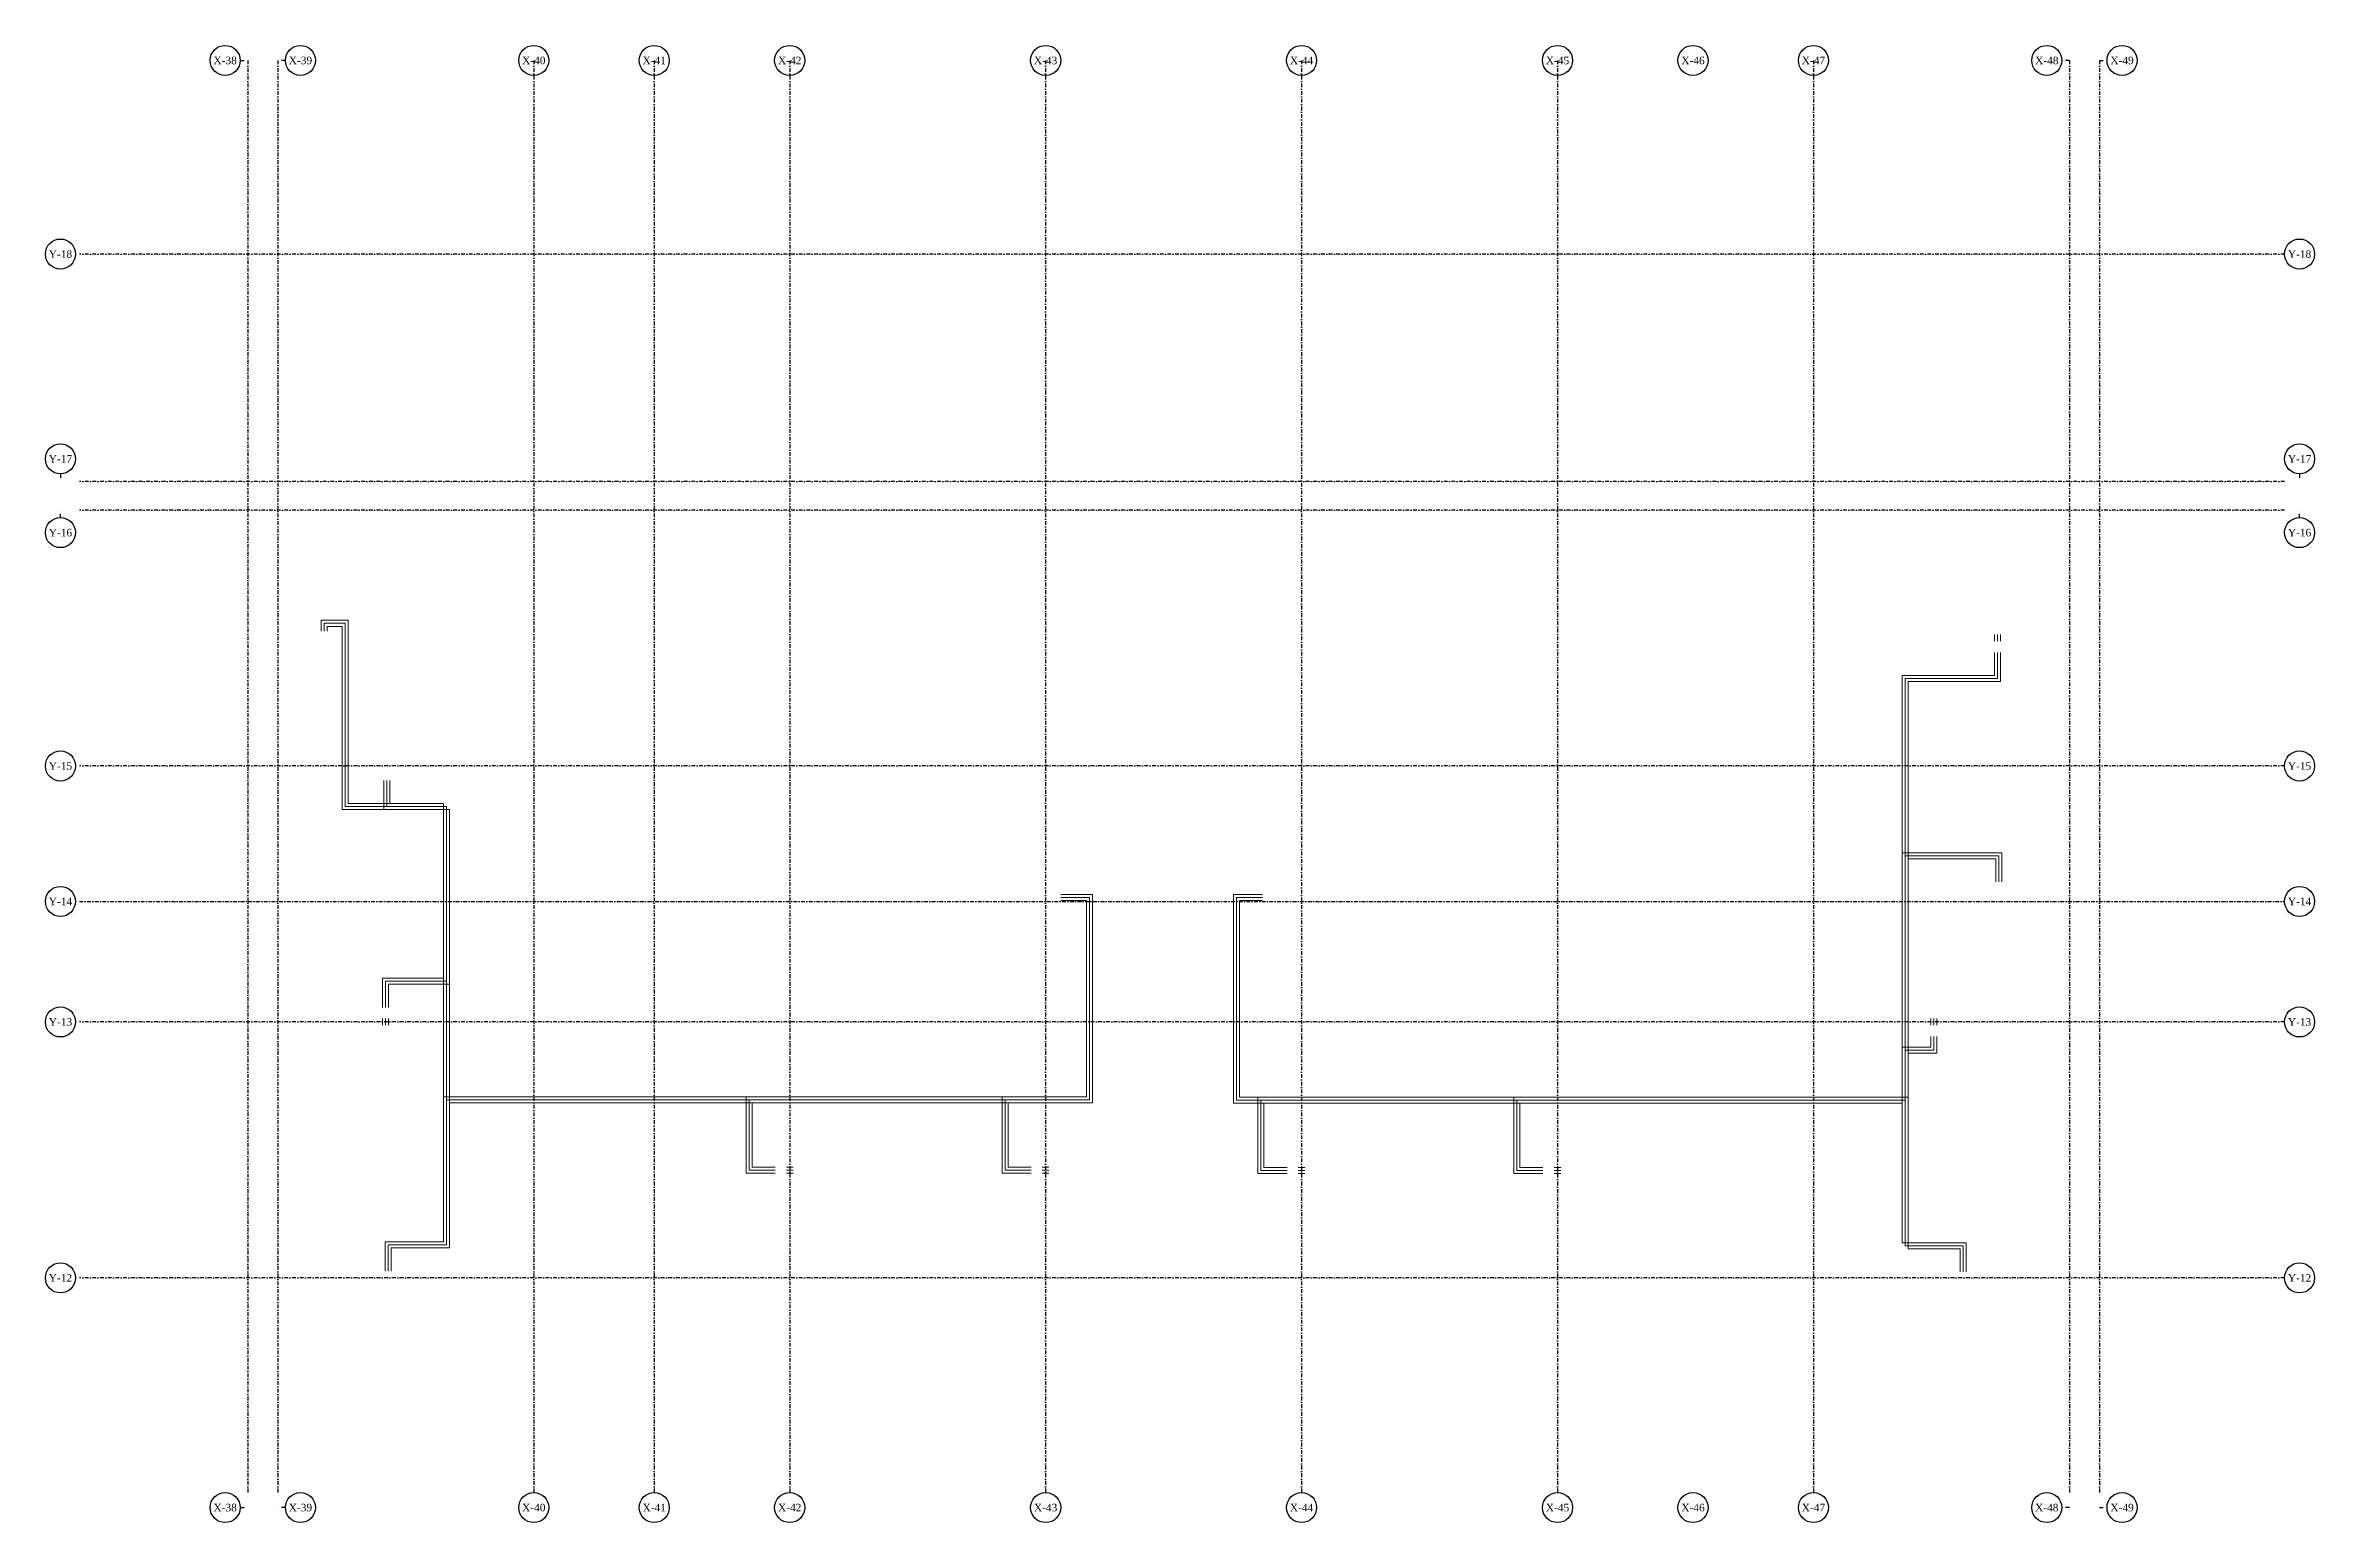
# Model space of a CAD drawing. Header units: inches. Extents: x -772 to 6765, y -813 to 4093.
import ezdxf
from ezdxf.enums import TextEntityAlignment as Align
from ezdxf.lldxf.tags import DXFTag

# ---------------------------------------------------------------- set-up
doc = ezdxf.new("R2010")
doc.units = ezdxf.units.IN
doc.header["$MEASUREMENT"] = 0
doc.linetypes.add('DASHDOT', pattern=[25.4, 12.7, -6.35, 0, -6.35])
for name, color, linetype, lineweight in [('Air4', 5, 'MA4_LINE', 0), ('O2', 1, 'O2_LINE', 0), ('Rev 22', 1, 'Continuous', 30), ('VAC', 3, 'VAC_LINE', 0)]:
    doc.layers.add(name, color=color, linetype=linetype, lineweight=lineweight)
for name, color, linetype in [('H_STR_Aks', 250, 'DASHDOT'), ('H_STR_AksCemberi', 106, 'Continuous'), ('H_STR_AksYazi', 91, 'Continuous')]:
    doc.layers.add(name, color=color, linetype=linetype)
doc.styles.add('HG', font='times.ttf')
doc.styles.get("Standard").update_dxf_attribs({"font": 'arial.ttf'})
tags = doc.linetypes.add('MA4_LINE', pattern='A,80.7,-7.08,["MA4",Standard,S=5.54,R=0,X=-5.54,Y=-2.77],-11.35', length=99.13).pattern_tags.tags
tags[6] = DXFTag(74, 10)
tags = doc.linetypes.add('O2_LINE', pattern='A,80.7,-7.08,["O2",Standard,S=5.54,R=0,X=-5.54,Y=-2.77],-11.35', length=99.13).pattern_tags.tags
tags[6] = DXFTag(74, 10)
tags = doc.linetypes.add('VAC_LINE', pattern='A,80.7,-7.08,["VAC",Standard,S=5.54,R=0,X=-5.54,Y=-2.77],-11.35', length=99.13).pattern_tags.tags
tags[6] = DXFTag(74, 10)

# ---------------------------------------------------------------- blocks, each defined once
blk = doc.blocks.new('MG')
at = {"layer": 'Air4', "extrusion": (1.76983e-07, 1.44197e-07, 1)}
blk.add_line((19423.7, 9013.7, 0), (19493.4, 9013.7, 0), dxfattribs=at)
blk.add_line((19423.7, 9013.7, 0), (19493.4, 9013.7, 0), dxfattribs=at)
at = {"layer": 'Air4', "extrusion": (-1.44197e-07, 1.76983e-07, 1)}
blk.add_line((19423.7, 8987.6, 0), (19423.7, 9013.7, 0), dxfattribs=at)
blk.add_line((19423.7, 8987.6, 0), (19423.7, 9013.7, 0), dxfattribs=at)
at = {"layer": 'Air4', "extrusion": (-1.44195e-07, 1.76985e-07, 1)}
for p, q in [((19493.4, 8404.9, 0), (19493.4, 9013.7, 0)), ((19493.4, 8404.9, 0), (19493.4, 9013.7, 0)), ((24674.7, 6946.5), (24674.7, 8830.1)), ((24674.7, 6946.5), (24674.7, 8830.1)), ((24986, 8154.7), (24986, 8241.4, 0)), ((24986, 8154.7), (24986, 8241.4, 0)), ((22454.1, 8016.8), (22454.1, 8103.3)), ((22454.1, 8016.8), (22454.1, 8103.3)), ((22454.1, 7429.7), (22454.1, 8016.8)), ((22454.1, 7429.7), (22454.1, 8016.8)), ((24867.3, 6859.9), (24867.3, 6946.5, 0)), ((24867.3, 6859.9), (24867.3, 6946.5, 0))]:
    blk.add_line(p, q, dxfattribs=at)
at = {"layer": 'Air4', "extrusion": (-1.44195e-07, -1.76985e-07, 1)}
for p, q in [((24981, 8976.1), (24981, 8954, 0)), ((24981, 8976.1), (24981, 8954, 0)), ((24981, 8916.8), (24981, 8830.1, 0)), ((24981, 8916.8), (24981, 8830.1, 0)), ((24769.5, 7701.3, 0), (24769.5, 7679.4, 0)), ((24769.5, 7701.3, 0), (24769.5, 7679.4, 0)), ((24769.5, 7642.1, 0), (24769.5, 7596, 0)), ((24769.5, 7642.1, 0), (24769.5, 7596, 0))]:
    blk.add_line(p, q, dxfattribs=at)
at = {"layer": 'Air4', "extrusion": (-1.76985e-07, 1.44195e-07, 1)}
for p, q in [((24981, 8830.1, 0), (24674.7, 8830.1, 0)), ((24981, 8830.1, 0), (24674.7, 8830.1, 0)), ((24769.5, 7596, 0), (24674.7, 7596, 0)), ((24769.5, 7596, 0), (24674.7, 7596, 0)), ((20921.8, 7197.6), (20835.1, 7197.6, 0)), ((20921.8, 7197.6), (20835.1, 7197.6, 0)), ((20981.1, 7197.6), (20959, 7197.6, 0)), ((20981.1, 7197.6), (20959, 7197.6, 0)), ((21771.8, 7197.6), (21685.1, 7197.6, 0)), ((21771.8, 7197.6), (21685.1, 7197.6, 0)), ((21831.1, 7197.6), (21809, 7197.6, 0)), ((21831.1, 7197.6), (21809, 7197.6, 0)), ((22621.8, 7196.5), (22535.1, 7196.5, 0)), ((22621.8, 7196.5), (22535.1, 7196.5, 0)), ((22681.1, 7196.5), (22659, 7196.5, 0)), ((22681.1, 7196.5), (22659, 7196.5, 0)), ((23471.8, 7196.5), (23385.1, 7196.5, 0)), ((23471.8, 7196.5), (23385.1, 7196.5, 0)), ((23531.1, 7196.5), (23509, 7196.5, 0)), ((23531.1, 7196.5), (23509, 7196.5, 0))]:
    blk.add_line(p, q, dxfattribs=at)
at = {"layer": 'Air4', "extrusion": (1.44195e-07, -1.76985e-07, 1)}
blk.add_line((19631.5, 8491.6), (19631.5, 8404.9, 0), dxfattribs=at)
blk.add_line((19631.5, 8491.6), (19631.5, 8404.9, 0), dxfattribs=at)
at = {"layer": 'Air4', "extrusion": (1.76985e-07, 1.44195e-07, 1)}
blk.add_line((19493.4, 8404.9, 0), (19830.1, 8404.9, 0), dxfattribs=at)
blk.add_line((19493.4, 8404.9, 0), (19830.1, 8404.9, 0), dxfattribs=at)
at = {"layer": 'Air4', "extrusion": (1.44195e-07, 1.76985e-07, 1)}
for p, q in [((19830.1, 6949.4, 0), (19830.1, 8404.9, 0)), ((19830.1, 6949.4, 0), (19830.1, 8404.9, 0)), ((21965.9, 8016.8), (21965.9, 8103.3)), ((21965.9, 8016.8), (21965.9, 8103.3)), ((21965.9, 7430.8), (21965.9, 8016.8)), ((21965.9, 7430.8), (21965.9, 8016.8)), ((19627.7, 7738.4), (19627.7, 7825.1, 0)), ((19627.7, 7738.4), (19627.7, 7825.1, 0)), ((19627.7, 7679.2), (19627.7, 7701.2, 0)), ((19627.7, 7679.2), (19627.7, 7701.2, 0)), ((20835.1, 7197.6, 0), (20835.1, 7430.8, 0)), ((20835.1, 7197.6, 0), (20835.1, 7430.8, 0)), ((21685.1, 7197.6, 0), (21685.1, 7430.8, 0)), ((21685.1, 7197.6, 0), (21685.1, 7430.8, 0)), ((22535.1, 7196.5, 0), (22535.1, 7429.7, 0)), ((22535.1, 7196.5, 0), (22535.1, 7429.7, 0)), ((23385.1, 7196.5, 0), (23385.1, 7429.7, 0)), ((23385.1, 7196.5, 0), (23385.1, 7429.7, 0)), ((19636.5, 6862.7), (19636.5, 6949.4, 0)), ((19636.5, 6862.7), (19636.5, 6949.4, 0))]:
    blk.add_line(p, q, dxfattribs=at)
at = {"layer": 'Air4', "extrusion": (-1.76985e-07, -1.44195e-07, 1)}
for p, q in [((24986, 8241.4), (24674.7, 8241.4, 0)), ((24986, 8241.4), (24674.7, 8241.4, 0)), ((24674.7, 7429.7, 0), (22454.1, 7429.7, 0)), ((24674.7, 7429.7, 0), (22454.1, 7429.7, 0)), ((24867.3, 6946.5), (24674.7, 6946.5)), ((24867.3, 6946.5), (24674.7, 6946.5))]:
    blk.add_line(p, q, dxfattribs=at)
at = {"layer": 'Air4', "extrusion": (-1.76718e-07, 1.44522e-07, 1)}
for p, q in [((21870.2, 8103.3, 0), (21905.4, 8103.3, 0)), ((21870.2, 8103.3, 0), (21905.4, 8103.3, 0)), ((21905.4, 8103.3, 0), (21965.9, 8103.3)), ((21905.4, 8103.3, 0), (21965.9, 8103.3))]:
    blk.add_line(p, q, dxfattribs=at)
at = {"layer": 'Air4', "extrusion": (1.76718e-07, 1.44522e-07, 1)}
for p, q in [((22514.6, 8103.3, 0), (22454.1, 8103.3)), ((22514.6, 8103.3, 0), (22454.1, 8103.3)), ((22540.7, 8103.3, 0), (22514.6, 8103.3, 0)), ((22540.7, 8103.3, 0), (22514.6, 8103.3, 0))]:
    blk.add_line(p, q, dxfattribs=at)
at = {"layer": 'Air4', "extrusion": (1.76985e-07, -1.44195e-07, 1)}
for p, q in [((19627.7, 7825.1, 0), (19830.1, 7825.1, 0)), ((19627.7, 7825.1, 0), (19830.1, 7825.1, 0)), ((19830.1, 7430.8, 0), (21965.9, 7430.8, 0)), ((19830.1, 7430.8, 0), (21965.9, 7430.8, 0)), ((19636.5, 6949.4, 0), (19830.1, 6949.4, 0)), ((19636.5, 6949.4, 0), (19830.1, 6949.4, 0))]:
    blk.add_line(p, q, dxfattribs=at)
at = {"layer": 'O2', "extrusion": (-1.44197e-07, 1.76983e-07, 1)}
blk.add_line((19433.7, 8987.6, 0), (19433.7, 9003.7, 0), dxfattribs=at)
blk.add_line((19433.7, 8987.6, 0), (19433.7, 9003.7, 0), dxfattribs=at)
at = {"layer": 'O2', "extrusion": (1.76983e-07, 1.44197e-07, 1)}
blk.add_line((19433.7, 9003.7, 0), (19483.4, 9003.7, 0), dxfattribs=at)
blk.add_line((19433.7, 9003.7, 0), (19483.4, 9003.7, 0), dxfattribs=at)
at = {"layer": 'O2', "extrusion": (-1.44195e-07, 1.76985e-07, 1)}
for p, q in [((19483.4, 8394.9, 0), (19483.4, 9003.7, 0)), ((19483.4, 8394.9, 0), (19483.4, 9003.7, 0)), ((24664.7, 6956.5), (24664.7, 8840.1)), ((24664.7, 6956.5), (24664.7, 8840.1)), ((24996, 8154.7, 0), (24996, 8251.4, 0)), ((24996, 8154.7, 0), (24996, 8251.4, 0)), ((22444.1, 8016.8), (22444.1, 8113.3)), ((22444.1, 8016.8), (22444.1, 8113.3)), ((22444.1, 7419.7), (22444.1, 8016.8)), ((22444.1, 7419.7), (22444.1, 8016.8)), ((24877.3, 6859.9, 0), (24877.3, 6956.5, 0)), ((24877.3, 6859.9, 0), (24877.3, 6956.5, 0))]:
    blk.add_line(p, q, dxfattribs=at)
at = {"layer": 'O2', "extrusion": (-1.44195e-07, -1.76985e-07, 1)}
for p, q in [((24971, 8976.1, 0), (24971, 8954, 0)), ((24971, 8976.1, 0), (24971, 8954, 0)), ((24971, 8916.8, 0), (24971, 8840.1, 0)), ((24971, 8916.8, 0), (24971, 8840.1, 0)), ((24759.5, 7701.3, 0), (24759.5, 7679.4, 0)), ((24759.5, 7701.3, 0), (24759.5, 7679.4, 0)), ((24759.5, 7642.1, 0), (24759.5, 7606, 0)), ((24759.5, 7642.1, 0), (24759.5, 7606, 0))]:
    blk.add_line(p, q, dxfattribs=at)
at = {"layer": 'O2', "extrusion": (-1.76985e-07, 1.44195e-07, 1)}
for p, q in [((24971, 8840.1, 0), (24664.7, 8840.1, 0)), ((24971, 8840.1, 0), (24664.7, 8840.1, 0)), ((24759.5, 7606, 0), (24664.7, 7606, 0)), ((24759.5, 7606, 0), (24664.7, 7606, 0)), ((20921.8, 7207.6, 0), (20845.1, 7207.6, 0)), ((20921.8, 7207.6, 0), (20845.1, 7207.6, 0)), ((20981.1, 7207.6, 0), (20959, 7207.6, 0)), ((20981.1, 7207.6, 0), (20959, 7207.6, 0)), ((21771.8, 7207.6, 0), (21695.1, 7207.6, 0)), ((21771.8, 7207.6, 0), (21695.1, 7207.6, 0)), ((21831.1, 7207.6, 0), (21809, 7207.6, 0)), ((21831.1, 7207.6, 0), (21809, 7207.6, 0)), ((22621.8, 7206.5, 0), (22545.1, 7206.5, 0)), ((22621.8, 7206.5, 0), (22545.1, 7206.5, 0)), ((22681.1, 7206.5, 0), (22659, 7206.5, 0)), ((22681.1, 7206.5, 0), (22659, 7206.5, 0)), ((23471.8, 7206.5, 0), (23395.1, 7206.5, 0)), ((23471.8, 7206.5, 0), (23395.1, 7206.5, 0)), ((23531.1, 7206.5, 0), (23509, 7206.5, 0)), ((23531.1, 7206.5, 0), (23509, 7206.5, 0))]:
    blk.add_line(p, q, dxfattribs=at)
at = {"layer": 'O2', "extrusion": (1.44195e-07, -1.76985e-07, 1)}
blk.add_line((19621.5, 8491.6, 0), (19621.5, 8394.9, 0), dxfattribs=at)
blk.add_line((19621.5, 8491.6, 0), (19621.5, 8394.9, 0), dxfattribs=at)
at = {"layer": 'O2', "extrusion": (1.76985e-07, 1.44195e-07, 1)}
blk.add_line((19483.4, 8394.9, 0), (19840.1, 8394.9, 0), dxfattribs=at)
blk.add_line((19483.4, 8394.9, 0), (19840.1, 8394.9, 0), dxfattribs=at)
at = {"layer": 'O2', "extrusion": (1.44195e-07, 1.76985e-07, 1)}
for p, q in [((19840.1, 6939.4, 0), (19840.1, 8394.9, 0)), ((19840.1, 6939.4, 0), (19840.1, 8394.9, 0)), ((21975.9, 8016.8), (21975.9, 8113.3)), ((21975.9, 8016.8), (21975.9, 8113.3)), ((21975.9, 7420.8), (21975.9, 8016.8)), ((21975.9, 7420.8), (21975.9, 8016.8)), ((19637.7, 7738.4, 0), (19637.7, 7815.1, 0)), ((19637.7, 7738.4, 0), (19637.7, 7815.1, 0)), ((19637.7, 7679.2, 0), (19637.7, 7701.2, 0)), ((19637.7, 7679.2, 0), (19637.7, 7701.2, 0)), ((20845.1, 7207.6, 0), (20845.1, 7420.8, 0)), ((20845.1, 7207.6, 0), (20845.1, 7420.8, 0)), ((21695.1, 7207.6, 0), (21695.1, 7420.8, 0)), ((21695.1, 7207.6, 0), (21695.1, 7420.8, 0)), ((22545.1, 7206.5, 0), (22545.1, 7419.7, 0)), ((22545.1, 7206.5, 0), (22545.1, 7419.7, 0)), ((23395.1, 7206.5, 0), (23395.1, 7419.7, 0)), ((23395.1, 7206.5, 0), (23395.1, 7419.7, 0)), ((19646.5, 6862.7, 0), (19646.5, 6939.4, 0)), ((19646.5, 6862.7, 0), (19646.5, 6939.4, 0))]:
    blk.add_line(p, q, dxfattribs=at)
at = {"layer": 'O2', "extrusion": (-1.76985e-07, -1.44195e-07, 1)}
for p, q in [((24996, 8251.4), (24664.7, 8251.4, 0)), ((24996, 8251.4), (24664.7, 8251.4, 0)), ((24664.7, 7419.7, 0), (22444.1, 7419.7, 0)), ((24664.7, 7419.7, 0), (22444.1, 7419.7, 0)), ((24877.3, 6956.5), (24664.7, 6956.5)), ((24877.3, 6956.5), (24664.7, 6956.5))]:
    blk.add_line(p, q, dxfattribs=at)
at = {"layer": 'O2', "extrusion": (-1.76718e-07, 1.44522e-07, 1)}
for p, q in [((21870.2, 8113.3, 0), (21905.4, 8113.3, 0)), ((21870.2, 8113.3, 0), (21905.4, 8113.3, 0)), ((21905.4, 8113.3, 0), (21975.9, 8113.3)), ((21905.4, 8113.3, 0), (21975.9, 8113.3))]:
    blk.add_line(p, q, dxfattribs=at)
at = {"layer": 'O2', "extrusion": (1.76718e-07, 1.44522e-07, 1)}
for p, q in [((22514.6, 8113.3, 0), (22444.1, 8113.3)), ((22514.6, 8113.3, 0), (22444.1, 8113.3)), ((22540.7, 8113.3, 0), (22514.6, 8113.3, 0)), ((22540.7, 8113.3, 0), (22514.6, 8113.3, 0))]:
    blk.add_line(p, q, dxfattribs=at)
at = {"layer": 'O2', "extrusion": (1.76985e-07, -1.44195e-07, 1)}
for p, q in [((19637.7, 7815.1, 0), (19840.1, 7815.1, 0)), ((19637.7, 7815.1, 0), (19840.1, 7815.1, 0)), ((19840.1, 7420.8, 0), (21975.9, 7420.8, 0)), ((19840.1, 7420.8, 0), (21975.9, 7420.8, 0)), ((19646.5, 6939.4, 0), (19840.1, 6939.4, 0)), ((19646.5, 6939.4, 0), (19840.1, 6939.4, 0))]:
    blk.add_line(p, q, dxfattribs=at)
at = {"layer": 'VAC', "extrusion": (1.76983e-07, 1.44197e-07, 1)}
blk.add_line((19413.7, 9023.7, 0), (19503.4, 9023.7, 0), dxfattribs=at)
blk.add_line((19413.7, 9023.7, 0), (19503.4, 9023.7, 0), dxfattribs=at)
at = {"layer": 'VAC', "extrusion": (-1.44197e-07, 1.76983e-07, 1)}
blk.add_line((19413.7, 8987.6, 0), (19413.7, 9023.7, 0), dxfattribs=at)
blk.add_line((19413.7, 8987.6, 0), (19413.7, 9023.7, 0), dxfattribs=at)
at = {"layer": 'VAC', "extrusion": (-1.44195e-07, 1.76985e-07, 1)}
for p, q in [((19503.4, 8414.9, 0), (19503.4, 9023.7, 0)), ((19503.4, 8414.9, 0), (19503.4, 9023.7, 0)), ((24684.7, 6936.5), (24684.7, 8820.1)), ((24684.7, 6936.5), (24684.7, 8820.1)), ((24976, 8154.7, 0), (24976, 8231.4, 0)), ((24976, 8154.7, 0), (24976, 8231.4, 0)), ((22464.1, 8016.8), (22464.1, 8093.3)), ((22464.1, 8016.8), (22464.1, 8093.3)), ((22464.1, 7439.7), (22464.1, 8016.8)), ((22464.1, 7439.7), (22464.1, 8016.8)), ((24857.3, 6859.9, 0), (24857.3, 6936.5, 0)), ((24857.3, 6859.9, 0), (24857.3, 6936.5, 0))]:
    blk.add_line(p, q, dxfattribs=at)
at = {"layer": 'VAC', "extrusion": (-1.44195e-07, -1.76985e-07, 1)}
for p, q in [((24991, 8976.1, 0), (24991, 8954, 0)), ((24991, 8976.1, 0), (24991, 8954, 0)), ((24991, 8916.8, 0), (24991, 8820.1, 0)), ((24991, 8916.8, 0), (24991, 8820.1, 0)), ((24779.5, 7701.3, 0), (24779.5, 7679.4, 0)), ((24779.5, 7701.3, 0), (24779.5, 7679.4, 0)), ((24779.5, 7642.1, 0), (24779.5, 7586, 0)), ((24779.5, 7642.1, 0), (24779.5, 7586, 0))]:
    blk.add_line(p, q, dxfattribs=at)
at = {"layer": 'VAC', "extrusion": (-1.76985e-07, 1.44195e-07, 1)}
for p, q in [((24991, 8820.1, 0), (24684.7, 8820.1, 0)), ((24991, 8820.1, 0), (24684.7, 8820.1, 0)), ((24779.5, 7586, 0), (24684.7, 7586, 0)), ((24779.5, 7586, 0), (24684.7, 7586, 0)), ((20921.8, 7187.6, 0), (20825.1, 7187.6, 0)), ((20921.8, 7187.6, 0), (20825.1, 7187.6, 0)), ((20981.1, 7187.6, 0), (20959, 7187.6, 0)), ((20981.1, 7187.6, 0), (20959, 7187.6, 0)), ((21771.8, 7187.6, 0), (21675.1, 7187.6, 0)), ((21771.8, 7187.6, 0), (21675.1, 7187.6, 0)), ((21831.1, 7187.6, 0), (21809, 7187.6, 0)), ((21831.1, 7187.6, 0), (21809, 7187.6, 0)), ((22621.8, 7186.5, 0), (22525.1, 7186.5, 0)), ((22621.8, 7186.5, 0), (22525.1, 7186.5, 0)), ((22681.1, 7186.5, 0), (22659, 7186.5, 0)), ((22681.1, 7186.5, 0), (22659, 7186.5, 0)), ((23471.8, 7186.5, 0), (23375.1, 7186.5, 0)), ((23471.8, 7186.5, 0), (23375.1, 7186.5, 0)), ((23531.1, 7186.5, 0), (23509, 7186.5, 0)), ((23531.1, 7186.5, 0), (23509, 7186.5, 0))]:
    blk.add_line(p, q, dxfattribs=at)
at = {"layer": 'VAC', "extrusion": (1.44195e-07, -1.76985e-07, 1)}
blk.add_line((19641.5, 8491.6, 0), (19641.5, 8414.9, 0), dxfattribs=at)
blk.add_line((19641.5, 8491.6, 0), (19641.5, 8414.9, 0), dxfattribs=at)
at = {"layer": 'VAC', "extrusion": (1.76985e-07, 1.44195e-07, 1)}
blk.add_line((19503.4, 8414.9, 0), (19820.1, 8414.9, 0), dxfattribs=at)
blk.add_line((19503.4, 8414.9, 0), (19820.1, 8414.9, 0), dxfattribs=at)
at = {"layer": 'VAC', "extrusion": (1.44195e-07, 1.76985e-07, 1)}
for p, q in [((19820.1, 6959.4, 0), (19820.1, 8414.9, 0)), ((19820.1, 6959.4, 0), (19820.1, 8414.9, 0)), ((21955.9, 8016.8), (21955.9, 8093.3)), ((21955.9, 8016.8), (21955.9, 8093.3)), ((21955.9, 7440.8), (21955.9, 8016.8)), ((21955.9, 7440.8), (21955.9, 8016.8)), ((19617.7, 7738.4, 0), (19617.7, 7835.1, 0)), ((19617.7, 7738.4, 0), (19617.7, 7835.1, 0)), ((19617.7, 7679.2, 0), (19617.7, 7701.2, 0)), ((19617.7, 7679.2, 0), (19617.7, 7701.2, 0)), ((20825.1, 7187.6, 0), (20825.1, 7440.8, 0)), ((20825.1, 7187.6, 0), (20825.1, 7440.8, 0)), ((21675.1, 7187.6, 0), (21675.1, 7440.8, 0)), ((21675.1, 7187.6, 0), (21675.1, 7440.8, 0)), ((22525.1, 7186.5, 0), (22525.1, 7439.7, 0)), ((22525.1, 7186.5, 0), (22525.1, 7439.7, 0)), ((23375.1, 7186.5, 0), (23375.1, 7439.7, 0)), ((23375.1, 7186.5, 0), (23375.1, 7439.7, 0)), ((19626.5, 6862.7, 0), (19626.5, 6959.4, 0)), ((19626.5, 6862.7, 0), (19626.5, 6959.4, 0))]:
    blk.add_line(p, q, dxfattribs=at)
at = {"layer": 'VAC', "extrusion": (-1.76985e-07, -1.44195e-07, 1)}
for p, q in [((24976, 8231.4), (24684.7, 8231.4, 0)), ((24976, 8231.4), (24684.7, 8231.4, 0)), ((24684.7, 7439.7, 0), (22464.1, 7439.7, 0)), ((24684.7, 7439.7, 0), (22464.1, 7439.7, 0)), ((24857.3, 6936.5), (24684.7, 6936.5)), ((24857.3, 6936.5), (24684.7, 6936.5))]:
    blk.add_line(p, q, dxfattribs=at)
at = {"layer": 'VAC', "extrusion": (-1.76718e-07, 1.44522e-07, 1)}
for p, q in [((21870.2, 8093.3, 0), (21905.4, 8093.3, 0)), ((21870.2, 8093.3, 0), (21905.4, 8093.3, 0)), ((21905.4, 8093.3, 0), (21955.9, 8093.3)), ((21905.4, 8093.3, 0), (21955.9, 8093.3))]:
    blk.add_line(p, q, dxfattribs=at)
at = {"layer": 'VAC', "extrusion": (1.76718e-07, 1.44522e-07, 1)}
for p, q in [((22514.6, 8093.3, 0), (22464.1, 8093.3)), ((22514.6, 8093.3, 0), (22464.1, 8093.3)), ((22540.7, 8093.3, 0), (22514.6, 8093.3, 0)), ((22540.7, 8093.3, 0), (22514.6, 8093.3, 0))]:
    blk.add_line(p, q, dxfattribs=at)
at = {"layer": 'VAC', "extrusion": (1.76985e-07, -1.44195e-07, 1)}
for p, q in [((19617.7, 7835.1, 0), (19820.1, 7835.1, 0)), ((19617.7, 7835.1, 0), (19820.1, 7835.1, 0)), ((19820.1, 7440.8, 0), (21955.9, 7440.8, 0)), ((19820.1, 7440.8, 0), (21955.9, 7440.8, 0)), ((19626.5, 6959.4, 0), (19820.1, 6959.4, 0)), ((19626.5, 6959.4, 0), (19820.1, 6959.4, 0))]:
    blk.add_line(p, q, dxfattribs=at)
blk = doc.blocks.new('Not_Aks_Balon')
at = {"layer": 'H_STR_AksCemberi'}
blk.add_circle((0, 0), 50, dxfattribs=at)
at = {"layer": 'H_STR_AksYazi', "style": 'HG'}
blk.add_attdef('AKSNO', text='', height=25, dxfattribs=at).set_placement((0, 0), align=Align.MIDDLE_CENTER)

msp = doc.modelspace()

# ---------------------------------------------------------------- linework, layer by layer
at = {"layer": 'H_STR_Aks'}
for p, q in [((-125, 4043), (-100, 4043)), ((-100, 4043), (-100, -712.8)), ((0, 4043), (0, -712.8)), ((25, 4043), (0, 4043)), ((850, 4043), (850, -712.8)), ((1250, 4043), (1250, -712.8)), ((1700, 4043), (1700, -712.8)), ((2550, 4043), (2550, -712.8)), ((3400, 4043), (3400, -712.8)), ((4250, 4043), (4250, -712.8)), ((5100, 4043), (5100, -712.8)), ((5950, 4043), (5925, 4043)), ((5950, 4043), (5950, -712.8)), ((6050, 4043), (6050, -712.8)), ((6050, 4043), (6075, 4043)), ((6664.5, 3400), (-659.1, 3400)), ((-722.1, 2670), (-722.1, 2645)), ((6664.5, 2645), (-659.1, 2645)), ((6714.5, 2670), (6714.5, 2645)), ((-722.1, 2525), (-722.1, 2550)), ((6664.5, 2550), (-659.1, 2550)), ((6714.5, 2525), (6714.5, 2550)), ((6664.5, 1700), (-659.1, 1700)), ((-659.1, 1250), (6664.5, 1250)), ((6664.5, 850), (-659.1, 850)), ((6664.5, 0), (-659.1, 0)), ((-125, -762.8), (-100, -762.8)), ((25, -762.8), (0, -762.8)), ((5950, -762.8), (5925, -762.8)), ((6050, -762.8), (6075, -762.8))]:
    msp.add_line(p, q, dxfattribs=at)

# ---------------------------------------------------------------- block references
at = {"layer": 'H_STR_AksCemberi'}
for p, values in [((-175, 4043), {'AKSNO': 'X-38'}), ((75, 4043), {'AKSNO': 'X-39'}), ((850, 4043), {'AKSNO': 'X-40'}), ((1250, 4043), {'AKSNO': 'X-41'}), ((1700, 4043), {'AKSNO': 'X-42'}), ((2550, 4043), {'AKSNO': 'X-43'}), ((3400, 4043), {'AKSNO': 'X-44'}), ((4250, 4043), {'AKSNO': 'X-45'}), ((4700, 4043), {'AKSNO': 'X-46'}), ((5100, 4043), {'AKSNO': 'X-47'}), ((5875, 4043), {'AKSNO': 'X-48'}), ((6125, 4043), {'AKSNO': 'X-49'}), ((-722.1, 3400), {'AKSNO': 'Y-18'}), ((6714.5, 3400), {'AKSNO': 'Y-18'}), ((-722.1, 2720), {'AKSNO': 'Y-17'}), ((6714.5, 2720), {'AKSNO': 'Y-17'}), ((-722.1, 2475), {'AKSNO': 'Y-16'}), ((6714.5, 2475), {'AKSNO': 'Y-16'}), ((-722.1, 1700), {'AKSNO': 'Y-15'}), ((6714.5, 1700), {'AKSNO': 'Y-15'}), ((-722.1, 1250), {'AKSNO': 'Y-14'}), ((6714.5, 1250), {'AKSNO': 'Y-14'}), ((-722.1, 850), {'AKSNO': 'Y-13'}), ((6714.5, 850), {'AKSNO': 'Y-13'}), ((-722.1, 0), {'AKSNO': 'Y-12'}), ((6714.5, 0), {'AKSNO': 'Y-12'}), ((-175, -762.8), {'AKSNO': 'X-38'}), ((75, -762.8), {'AKSNO': 'X-39'}), ((850, -762.8), {'AKSNO': 'X-40'}), ((1250, -762.8), {'AKSNO': 'X-41'}), ((1700, -762.8), {'AKSNO': 'X-42'}), ((2550, -762.8), {'AKSNO': 'X-43'}), ((3400, -762.8), {'AKSNO': 'X-44'}), ((4250, -762.8), {'AKSNO': 'X-45'}), ((4700, -762.8), {'AKSNO': 'X-46'}), ((5100, -762.8), {'AKSNO': 'X-47'}), ((5875, -762.8), {'AKSNO': 'X-48'}), ((6125, -762.8), {'AKSNO': 'X-49'})]:
    msp.add_blockref('Not_Aks_Balon', p, dxfattribs=at).add_auto_attribs(values)
at = {"layer": 'Rev 22'}
msp.add_blockref('MG', (-19270, -6840), dxfattribs=at)

doc.saveas('drawing.dxf')
